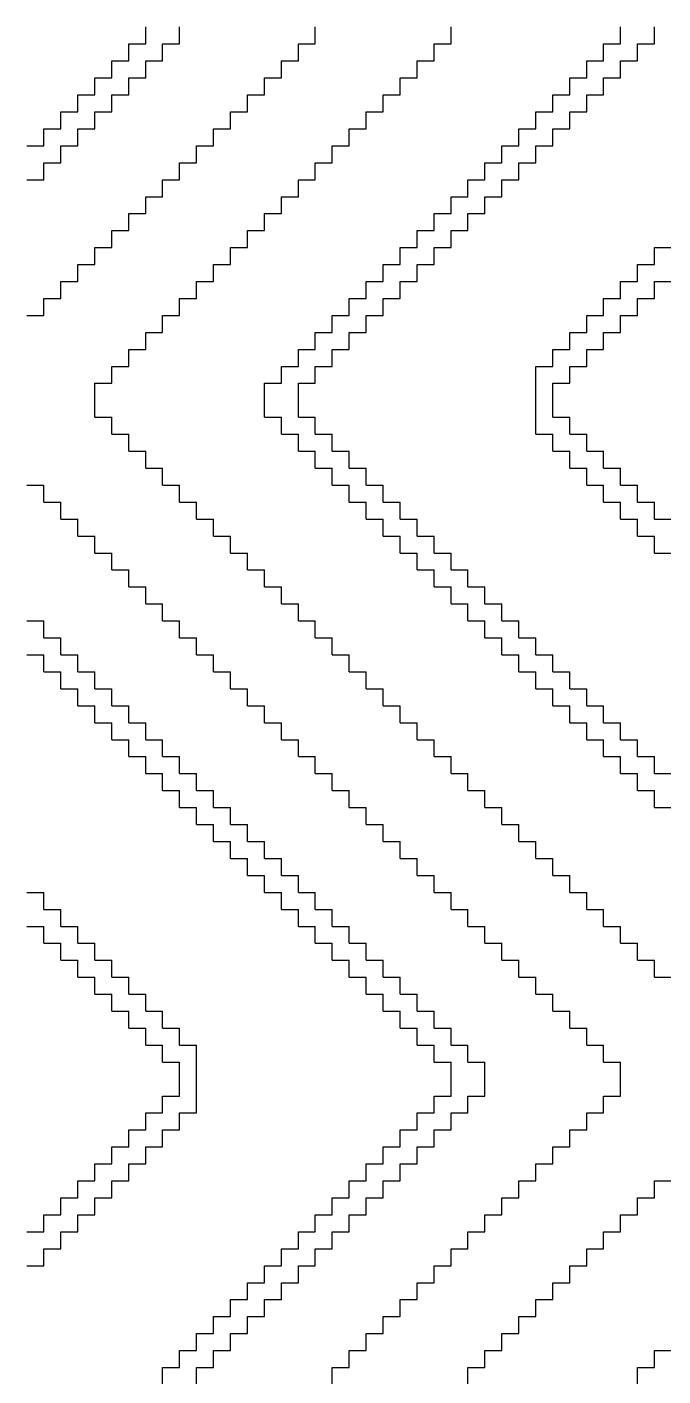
# Model space of a CAD drawing. Header units: metres. Extents: x 0 to 1800, y 0 to 1800.
# Drawn here: x 0 to 375, y 1005 to 1800 of the extents above; entities that cross this region are included whole.
import ezdxf

# ---------------------------------------------------------------- set-up
doc = ezdxf.new("R2010")
doc.units = ezdxf.units.M

msp = doc.modelspace()

# ---------------------------------------------------------------- linework, layer by layer
for p, q in [((70, 1790), (70, 1800)), ((90, 1790), (90, 1800)), ((170, 1790), (170, 1800)), ((250, 1790), (250, 1800)), ((350, 1790), (350, 1800)), ((370, 1790), (370, 1800)), ((60, 1780), (60, 1790)), ((60, 1790), (70, 1790)), ((80, 1780), (80, 1790)), ((80, 1790), (90, 1790)), ((160, 1780), (160, 1790)), ((160, 1790), (170, 1790)), ((240, 1780), (240, 1790)), ((240, 1790), (250, 1790)), ((340, 1780), (340, 1790)), ((340, 1790), (350, 1790)), ((360, 1780), (360, 1790)), ((360, 1790), (370, 1790)), ((50, 1770), (50, 1780)), ((50, 1780), (60, 1780)), ((70, 1770), (70, 1780)), ((70, 1780), (80, 1780)), ((150, 1770), (150, 1780)), ((150, 1780), (160, 1780)), ((230, 1770), (230, 1780)), ((230, 1780), (240, 1780)), ((330, 1770), (330, 1780)), ((330, 1780), (340, 1780)), ((350, 1770), (350, 1780)), ((350, 1780), (360, 1780)), ((40, 1760), (40, 1770)), ((40, 1770), (50, 1770)), ((60, 1760), (60, 1770)), ((60, 1770), (70, 1770)), ((140, 1760), (140, 1770)), ((140, 1770), (150, 1770)), ((220, 1760), (220, 1770)), ((220, 1770), (230, 1770)), ((320, 1760), (320, 1770)), ((320, 1770), (330, 1770)), ((340, 1760), (340, 1770)), ((340, 1770), (350, 1770)), ((30, 1750), (30, 1760)), ((30, 1760), (40, 1760)), ((50, 1750), (50, 1760)), ((50, 1760), (60, 1760)), ((130, 1750), (130, 1760)), ((130, 1760), (140, 1760)), ((210, 1750), (210, 1760)), ((210, 1760), (220, 1760)), ((310, 1750), (310, 1760)), ((310, 1760), (320, 1760)), ((330, 1750), (330, 1760)), ((330, 1760), (340, 1760)), ((20, 1740), (20, 1750)), ((20, 1750), (30, 1750)), ((40, 1740), (40, 1750)), ((40, 1750), (50, 1750)), ((120, 1740), (120, 1750)), ((120, 1750), (130, 1750)), ((200, 1740), (200, 1750)), ((200, 1750), (210, 1750)), ((300, 1740), (300, 1750)), ((300, 1750), (310, 1750)), ((320, 1740), (320, 1750)), ((320, 1750), (330, 1750)), ((10, 1730), (10, 1740)), ((10, 1740), (20, 1740)), ((30, 1730), (30, 1740)), ((30, 1740), (40, 1740)), ((110, 1730), (110, 1740)), ((110, 1740), (120, 1740)), ((190, 1730), (190, 1740)), ((190, 1740), (200, 1740)), ((290, 1730), (290, 1740)), ((290, 1740), (300, 1740)), ((310, 1730), (310, 1740)), ((310, 1740), (320, 1740)), ((0, 1730), (10, 1730)), ((20, 1720), (20, 1730)), ((20, 1730), (30, 1730)), ((100, 1720), (100, 1730)), ((100, 1730), (110, 1730)), ((180, 1720), (180, 1730)), ((180, 1730), (190, 1730)), ((280, 1720), (280, 1730)), ((280, 1730), (290, 1730)), ((300, 1720), (300, 1730)), ((300, 1730), (310, 1730)), ((10, 1710), (10, 1720)), ((10, 1720), (20, 1720)), ((90, 1710), (90, 1720)), ((90, 1720), (100, 1720)), ((170, 1710), (170, 1720)), ((170, 1720), (180, 1720)), ((270, 1710), (270, 1720)), ((270, 1720), (280, 1720)), ((290, 1710), (290, 1720)), ((290, 1720), (300, 1720)), ((0, 1710), (10, 1710)), ((80, 1700), (80, 1710)), ((80, 1710), (90, 1710)), ((160, 1700), (160, 1710)), ((160, 1710), (170, 1710)), ((260, 1700), (260, 1710)), ((260, 1710), (270, 1710)), ((280, 1700), (280, 1710)), ((280, 1710), (290, 1710)), ((70, 1690), (70, 1700)), ((70, 1700), (80, 1700)), ((150, 1690), (150, 1700)), ((150, 1700), (160, 1700)), ((250, 1690), (250, 1700)), ((250, 1700), (260, 1700)), ((270, 1690), (270, 1700)), ((270, 1700), (280, 1700)), ((60, 1680), (60, 1690)), ((60, 1690), (70, 1690)), ((140, 1680), (140, 1690)), ((140, 1690), (150, 1690)), ((240, 1680), (240, 1690)), ((240, 1690), (250, 1690)), ((260, 1680), (260, 1690)), ((260, 1690), (270, 1690)), ((50, 1670), (50, 1680)), ((50, 1680), (60, 1680)), ((130, 1670), (130, 1680)), ((130, 1680), (140, 1680)), ((230, 1670), (230, 1680)), ((230, 1680), (240, 1680)), ((250, 1670), (250, 1680)), ((250, 1680), (260, 1680)), ((40, 1660), (40, 1670)), ((40, 1670), (50, 1670)), ((120, 1660), (120, 1670)), ((120, 1670), (130, 1670)), ((220, 1660), (220, 1670)), ((220, 1670), (230, 1670)), ((240, 1660), (240, 1670)), ((240, 1670), (250, 1670)), ((370, 1660), (370, 1670)), ((370, 1670), (380, 1670)), ((30, 1650), (30, 1660)), ((30, 1660), (40, 1660)), ((110, 1650), (110, 1660)), ((110, 1660), (120, 1660)), ((210, 1650), (210, 1660)), ((210, 1660), (220, 1660)), ((230, 1650), (230, 1660)), ((230, 1660), (240, 1660)), ((360, 1650), (360, 1660)), ((360, 1660), (370, 1660)), ((20, 1640), (20, 1650)), ((20, 1650), (30, 1650)), ((100, 1640), (100, 1650)), ((100, 1650), (110, 1650)), ((200, 1640), (200, 1650)), ((200, 1650), (210, 1650)), ((220, 1640), (220, 1650)), ((220, 1650), (230, 1650)), ((350, 1640), (350, 1650)), ((350, 1650), (360, 1650)), ((370, 1640), (370, 1650)), ((370, 1650), (380, 1650)), ((10, 1630), (10, 1640)), ((10, 1640), (20, 1640)), ((90, 1630), (90, 1640)), ((90, 1640), (100, 1640)), ((190, 1630), (190, 1640)), ((190, 1640), (200, 1640)), ((210, 1630), (210, 1640)), ((210, 1640), (220, 1640)), ((340, 1630), (340, 1640)), ((340, 1640), (350, 1640)), ((360, 1630), (360, 1640)), ((360, 1640), (370, 1640)), ((0, 1630), (10, 1630)), ((80, 1620), (80, 1630)), ((80, 1630), (90, 1630)), ((180, 1620), (180, 1630)), ((180, 1630), (190, 1630)), ((200, 1620), (200, 1630)), ((200, 1630), (210, 1630)), ((330, 1620), (330, 1630)), ((330, 1630), (340, 1630)), ((350, 1620), (350, 1630)), ((350, 1630), (360, 1630)), ((70, 1610), (70, 1620)), ((70, 1620), (80, 1620)), ((170, 1610), (170, 1620)), ((170, 1620), (180, 1620)), ((190, 1610), (190, 1620)), ((190, 1620), (200, 1620)), ((320, 1610), (320, 1620)), ((320, 1620), (330, 1620)), ((340, 1610), (340, 1620)), ((340, 1620), (350, 1620)), ((60, 1600), (60, 1610)), ((60, 1610), (70, 1610)), ((160, 1600), (160, 1610)), ((160, 1610), (170, 1610)), ((180, 1600), (180, 1610)), ((180, 1610), (190, 1610)), ((310, 1600), (310, 1610)), ((310, 1610), (320, 1610)), ((330, 1600), (330, 1610)), ((330, 1610), (340, 1610)), ((50, 1590), (50, 1600)), ((50, 1600), (60, 1600)), ((150, 1590), (150, 1600)), ((150, 1600), (160, 1600)), ((170, 1590), (170, 1600)), ((170, 1600), (180, 1600)), ((300, 1590), (300, 1600)), ((300, 1600), (310, 1600)), ((320, 1590), (320, 1600)), ((320, 1600), (330, 1600)), ((40, 1580), (40, 1590)), ((40, 1590), (50, 1590)), ((140, 1580), (140, 1590)), ((140, 1590), (150, 1590)), ((160, 1580), (160, 1590)), ((160, 1590), (170, 1590)), ((300, 1580), (300, 1590)), ((310, 1580), (310, 1590)), ((310, 1590), (320, 1590)), ((40, 1570), (40, 1580)), ((140, 1570), (140, 1580)), ((160, 1570), (160, 1580)), ((300, 1570), (300, 1580)), ((310, 1570), (310, 1580)), ((40, 1570), (50, 1570)), ((50, 1560), (50, 1570)), ((140, 1570), (150, 1570)), ((150, 1560), (150, 1570)), ((160, 1570), (170, 1570)), ((170, 1560), (170, 1570)), ((300, 1560), (300, 1570)), ((310, 1570), (320, 1570)), ((320, 1560), (320, 1570)), ((50, 1560), (60, 1560)), ((60, 1550), (60, 1560)), ((150, 1560), (160, 1560)), ((160, 1550), (160, 1560)), ((170, 1560), (180, 1560)), ((180, 1550), (180, 1560)), ((300, 1560), (310, 1560)), ((310, 1550), (310, 1560)), ((320, 1560), (330, 1560)), ((330, 1550), (330, 1560)), ((60, 1550), (70, 1550)), ((70, 1540), (70, 1550)), ((160, 1550), (170, 1550)), ((170, 1540), (170, 1550)), ((180, 1550), (190, 1550)), ((190, 1540), (190, 1550)), ((310, 1550), (320, 1550)), ((320, 1540), (320, 1550)), ((330, 1550), (340, 1550)), ((340, 1540), (340, 1550)), ((70, 1540), (80, 1540)), ((80, 1530), (80, 1540)), ((170, 1540), (180, 1540)), ((180, 1530), (180, 1540)), ((190, 1540), (200, 1540)), ((200, 1530), (200, 1540)), ((320, 1540), (330, 1540)), ((330, 1530), (330, 1540)), ((340, 1540), (350, 1540)), ((350, 1530), (350, 1540)), ((0, 1530), (10, 1530)), ((10, 1520), (10, 1530)), ((80, 1530), (90, 1530)), ((90, 1520), (90, 1530)), ((180, 1530), (190, 1530)), ((190, 1520), (190, 1530)), ((200, 1530), (210, 1530)), ((210, 1520), (210, 1530)), ((330, 1530), (340, 1530)), ((340, 1520), (340, 1530)), ((350, 1530), (360, 1530)), ((360, 1520), (360, 1530)), ((10, 1520), (20, 1520)), ((20, 1510), (20, 1520)), ((90, 1520), (100, 1520)), ((100, 1510), (100, 1520)), ((190, 1520), (200, 1520)), ((200, 1510), (200, 1520)), ((210, 1520), (220, 1520)), ((220, 1510), (220, 1520)), ((340, 1520), (350, 1520)), ((350, 1510), (350, 1520)), ((360, 1520), (370, 1520)), ((370, 1510), (370, 1520)), ((20, 1510), (30, 1510)), ((30, 1500), (30, 1510)), ((100, 1510), (110, 1510)), ((110, 1500), (110, 1510)), ((200, 1510), (210, 1510)), ((210, 1500), (210, 1510)), ((220, 1510), (230, 1510)), ((230, 1500), (230, 1510)), ((350, 1510), (360, 1510)), ((360, 1500), (360, 1510)), ((370, 1510), (380, 1510)), ((30, 1500), (40, 1500)), ((40, 1490), (40, 1500)), ((110, 1500), (120, 1500)), ((120, 1490), (120, 1500)), ((210, 1500), (220, 1500)), ((220, 1490), (220, 1500)), ((230, 1500), (240, 1500)), ((240, 1490), (240, 1500)), ((360, 1500), (370, 1500)), ((370, 1490), (370, 1500)), ((40, 1490), (50, 1490)), ((50, 1480), (50, 1490)), ((120, 1490), (130, 1490)), ((130, 1480), (130, 1490)), ((220, 1490), (230, 1490)), ((230, 1480), (230, 1490)), ((240, 1490), (250, 1490)), ((250, 1480), (250, 1490)), ((370, 1490), (380, 1490)), ((50, 1480), (60, 1480)), ((60, 1470), (60, 1480)), ((130, 1480), (140, 1480)), ((140, 1470), (140, 1480)), ((230, 1480), (240, 1480)), ((240, 1470), (240, 1480)), ((250, 1480), (260, 1480)), ((260, 1470), (260, 1480)), ((60, 1470), (70, 1470)), ((70, 1460), (70, 1470)), ((140, 1470), (150, 1470)), ((150, 1460), (150, 1470)), ((240, 1470), (250, 1470)), ((250, 1460), (250, 1470)), ((260, 1470), (270, 1470)), ((270, 1460), (270, 1470)), ((70, 1460), (80, 1460)), ((80, 1450), (80, 1460)), ((150, 1460), (160, 1460)), ((160, 1450), (160, 1460)), ((250, 1460), (260, 1460)), ((260, 1450), (260, 1460)), ((270, 1460), (280, 1460)), ((280, 1450), (280, 1460)), ((0, 1450), (10, 1450)), ((10, 1440), (10, 1450)), ((80, 1450), (90, 1450)), ((90, 1440), (90, 1450)), ((160, 1450), (170, 1450)), ((170, 1440), (170, 1450)), ((260, 1450), (270, 1450)), ((270, 1440), (270, 1450)), ((280, 1450), (290, 1450)), ((290, 1440), (290, 1450)), ((10, 1440), (20, 1440)), ((20, 1430), (20, 1440)), ((90, 1440), (100, 1440)), ((100, 1430), (100, 1440)), ((170, 1440), (180, 1440)), ((180, 1430), (180, 1440)), ((270, 1440), (280, 1440)), ((280, 1430), (280, 1440)), ((290, 1440), (300, 1440)), ((300, 1430), (300, 1440)), ((0, 1430), (10, 1430)), ((10, 1420), (10, 1430)), ((20, 1430), (30, 1430)), ((30, 1420), (30, 1430)), ((100, 1430), (110, 1430)), ((110, 1420), (110, 1430)), ((180, 1430), (190, 1430)), ((190, 1420), (190, 1430)), ((280, 1430), (290, 1430)), ((290, 1420), (290, 1430)), ((300, 1430), (310, 1430)), ((310, 1420), (310, 1430)), ((10, 1420), (20, 1420)), ((20, 1410), (20, 1420)), ((30, 1420), (40, 1420)), ((40, 1410), (40, 1420)), ((110, 1420), (120, 1420)), ((120, 1410), (120, 1420)), ((190, 1420), (200, 1420)), ((200, 1410), (200, 1420)), ((290, 1420), (300, 1420)), ((300, 1410), (300, 1420)), ((310, 1420), (320, 1420)), ((320, 1410), (320, 1420)), ((20, 1410), (30, 1410)), ((30, 1400), (30, 1410)), ((40, 1410), (50, 1410)), ((50, 1400), (50, 1410)), ((120, 1410), (130, 1410)), ((130, 1400), (130, 1410)), ((200, 1410), (210, 1410)), ((210, 1400), (210, 1410)), ((300, 1410), (310, 1410)), ((310, 1400), (310, 1410)), ((320, 1410), (330, 1410)), ((330, 1400), (330, 1410)), ((30, 1400), (40, 1400)), ((40, 1390), (40, 1400)), ((50, 1400), (60, 1400)), ((60, 1390), (60, 1400)), ((130, 1400), (140, 1400)), ((140, 1390), (140, 1400)), ((210, 1400), (220, 1400)), ((220, 1390), (220, 1400)), ((310, 1400), (320, 1400)), ((320, 1390), (320, 1400)), ((330, 1400), (340, 1400)), ((340, 1390), (340, 1400)), ((40, 1390), (50, 1390)), ((50, 1380), (50, 1390)), ((60, 1390), (70, 1390)), ((70, 1380), (70, 1390)), ((140, 1390), (150, 1390)), ((150, 1380), (150, 1390)), ((220, 1390), (230, 1390)), ((230, 1380), (230, 1390)), ((320, 1390), (330, 1390)), ((330, 1380), (330, 1390)), ((340, 1390), (350, 1390)), ((350, 1380), (350, 1390)), ((50, 1380), (60, 1380)), ((60, 1370), (60, 1380)), ((70, 1380), (80, 1380)), ((80, 1370), (80, 1380)), ((150, 1380), (160, 1380)), ((160, 1370), (160, 1380)), ((230, 1380), (240, 1380)), ((240, 1370), (240, 1380)), ((330, 1380), (340, 1380)), ((340, 1370), (340, 1380)), ((350, 1380), (360, 1380)), ((360, 1370), (360, 1380)), ((60, 1370), (70, 1370)), ((70, 1360), (70, 1370)), ((80, 1370), (90, 1370)), ((90, 1360), (90, 1370)), ((160, 1370), (170, 1370)), ((170, 1360), (170, 1370)), ((240, 1370), (250, 1370)), ((250, 1360), (250, 1370)), ((340, 1370), (350, 1370)), ((350, 1360), (350, 1370)), ((360, 1370), (370, 1370)), ((370, 1360), (370, 1370)), ((70, 1360), (80, 1360)), ((80, 1350), (80, 1360)), ((90, 1360), (100, 1360)), ((100, 1350), (100, 1360)), ((170, 1360), (180, 1360)), ((180, 1350), (180, 1360)), ((250, 1360), (260, 1360)), ((260, 1350), (260, 1360)), ((350, 1360), (360, 1360)), ((360, 1350), (360, 1360)), ((370, 1360), (380, 1360)), ((80, 1350), (90, 1350)), ((90, 1340), (90, 1350)), ((100, 1350), (110, 1350)), ((110, 1340), (110, 1350)), ((180, 1350), (190, 1350)), ((190, 1340), (190, 1350)), ((260, 1350), (270, 1350)), ((270, 1340), (270, 1350)), ((360, 1350), (370, 1350)), ((370, 1340), (370, 1350)), ((90, 1340), (100, 1340)), ((100, 1330), (100, 1340)), ((110, 1340), (120, 1340)), ((120, 1330), (120, 1340)), ((190, 1340), (200, 1340)), ((200, 1330), (200, 1340)), ((270, 1340), (280, 1340)), ((280, 1330), (280, 1340)), ((370, 1340), (380, 1340)), ((100, 1330), (110, 1330)), ((110, 1320), (110, 1330)), ((120, 1330), (130, 1330)), ((130, 1320), (130, 1330)), ((200, 1330), (210, 1330)), ((210, 1320), (210, 1330)), ((280, 1330), (290, 1330)), ((290, 1320), (290, 1330)), ((110, 1320), (120, 1320)), ((120, 1310), (120, 1320)), ((130, 1320), (140, 1320)), ((140, 1310), (140, 1320)), ((210, 1320), (220, 1320)), ((220, 1310), (220, 1320)), ((290, 1320), (300, 1320)), ((300, 1310), (300, 1320)), ((120, 1310), (130, 1310)), ((130, 1300), (130, 1310)), ((140, 1310), (150, 1310)), ((150, 1300), (150, 1310)), ((220, 1310), (230, 1310)), ((230, 1300), (230, 1310)), ((300, 1310), (310, 1310)), ((310, 1300), (310, 1310)), ((130, 1300), (140, 1300)), ((140, 1290), (140, 1300)), ((150, 1300), (160, 1300)), ((160, 1290), (160, 1300)), ((230, 1300), (240, 1300)), ((240, 1290), (240, 1300)), ((310, 1300), (320, 1300)), ((320, 1290), (320, 1300)), ((0, 1290), (10, 1290)), ((10, 1280), (10, 1290)), ((140, 1290), (150, 1290)), ((150, 1280), (150, 1290)), ((160, 1290), (170, 1290)), ((170, 1280), (170, 1290)), ((240, 1290), (250, 1290)), ((250, 1280), (250, 1290)), ((320, 1290), (330, 1290)), ((330, 1280), (330, 1290)), ((10, 1280), (20, 1280)), ((20, 1270), (20, 1280)), ((150, 1280), (160, 1280)), ((160, 1270), (160, 1280)), ((170, 1280), (180, 1280)), ((180, 1270), (180, 1280)), ((250, 1280), (260, 1280)), ((260, 1270), (260, 1280)), ((330, 1280), (340, 1280)), ((340, 1270), (340, 1280)), ((0, 1270), (10, 1270)), ((10, 1260), (10, 1270)), ((20, 1270), (30, 1270)), ((30, 1260), (30, 1270)), ((160, 1270), (170, 1270)), ((170, 1260), (170, 1270)), ((180, 1270), (190, 1270)), ((190, 1260), (190, 1270)), ((260, 1270), (270, 1270)), ((270, 1260), (270, 1270)), ((340, 1270), (350, 1270)), ((350, 1260), (350, 1270)), ((10, 1260), (20, 1260)), ((20, 1250), (20, 1260)), ((30, 1260), (40, 1260)), ((40, 1250), (40, 1260)), ((170, 1260), (180, 1260)), ((180, 1250), (180, 1260)), ((190, 1260), (200, 1260)), ((200, 1250), (200, 1260)), ((270, 1260), (280, 1260)), ((280, 1250), (280, 1260)), ((350, 1260), (360, 1260)), ((360, 1250), (360, 1260)), ((20, 1250), (30, 1250)), ((30, 1240), (30, 1250)), ((40, 1250), (50, 1250)), ((50, 1240), (50, 1250)), ((180, 1250), (190, 1250)), ((190, 1240), (190, 1250)), ((200, 1250), (210, 1250)), ((210, 1240), (210, 1250)), ((280, 1250), (290, 1250)), ((290, 1240), (290, 1250)), ((360, 1250), (370, 1250)), ((370, 1240), (370, 1250)), ((30, 1240), (40, 1240)), ((40, 1230), (40, 1240)), ((50, 1240), (60, 1240)), ((60, 1230), (60, 1240)), ((190, 1240), (200, 1240)), ((200, 1230), (200, 1240)), ((210, 1240), (220, 1240)), ((220, 1230), (220, 1240)), ((290, 1240), (300, 1240)), ((300, 1230), (300, 1240)), ((370, 1240), (380, 1240)), ((40, 1230), (50, 1230)), ((50, 1220), (50, 1230)), ((60, 1230), (70, 1230)), ((70, 1220), (70, 1230)), ((200, 1230), (210, 1230)), ((210, 1220), (210, 1230)), ((220, 1230), (230, 1230)), ((230, 1220), (230, 1230)), ((300, 1230), (310, 1230)), ((310, 1220), (310, 1230)), ((50, 1220), (60, 1220)), ((60, 1210), (60, 1220)), ((70, 1220), (80, 1220)), ((80, 1210), (80, 1220)), ((210, 1220), (220, 1220)), ((220, 1210), (220, 1220)), ((230, 1220), (240, 1220)), ((240, 1210), (240, 1220)), ((310, 1220), (320, 1220)), ((320, 1210), (320, 1220)), ((60, 1210), (70, 1210)), ((70, 1200), (70, 1210)), ((80, 1210), (90, 1210)), ((90, 1200), (90, 1210)), ((220, 1210), (230, 1210)), ((230, 1200), (230, 1210)), ((240, 1210), (250, 1210)), ((250, 1200), (250, 1210)), ((320, 1210), (330, 1210)), ((330, 1200), (330, 1210)), ((70, 1200), (80, 1200)), ((80, 1190), (80, 1200)), ((90, 1200), (100, 1200)), ((100, 1190), (100, 1200)), ((230, 1200), (240, 1200)), ((240, 1190), (240, 1200)), ((250, 1200), (260, 1200)), ((260, 1190), (260, 1200)), ((330, 1200), (340, 1200)), ((340, 1190), (340, 1200)), ((80, 1190), (90, 1190)), ((90, 1180), (90, 1190)), ((100, 1180), (100, 1190)), ((240, 1190), (250, 1190)), ((250, 1180), (250, 1190)), ((260, 1190), (270, 1190)), ((270, 1180), (270, 1190)), ((340, 1190), (350, 1190)), ((350, 1180), (350, 1190)), ((90, 1170), (90, 1180)), ((100, 1170), (100, 1180)), ((250, 1170), (250, 1180)), ((270, 1170), (270, 1180)), ((350, 1170), (350, 1180)), ((80, 1160), (80, 1170)), ((80, 1170), (90, 1170)), ((100, 1160), (100, 1170)), ((240, 1160), (240, 1170)), ((240, 1170), (250, 1170)), ((260, 1160), (260, 1170)), ((260, 1170), (270, 1170)), ((340, 1160), (340, 1170)), ((340, 1170), (350, 1170)), ((70, 1150), (70, 1160)), ((70, 1160), (80, 1160)), ((90, 1150), (90, 1160)), ((90, 1160), (100, 1160)), ((230, 1150), (230, 1160)), ((230, 1160), (240, 1160)), ((250, 1150), (250, 1160)), ((250, 1160), (260, 1160)), ((330, 1150), (330, 1160)), ((330, 1160), (340, 1160)), ((60, 1140), (60, 1150)), ((60, 1150), (70, 1150)), ((80, 1140), (80, 1150)), ((80, 1150), (90, 1150)), ((220, 1140), (220, 1150)), ((220, 1150), (230, 1150)), ((240, 1140), (240, 1150)), ((240, 1150), (250, 1150)), ((320, 1140), (320, 1150)), ((320, 1150), (330, 1150)), ((50, 1130), (50, 1140)), ((50, 1140), (60, 1140)), ((70, 1130), (70, 1140)), ((70, 1140), (80, 1140)), ((210, 1130), (210, 1140)), ((210, 1140), (220, 1140)), ((230, 1130), (230, 1140)), ((230, 1140), (240, 1140)), ((310, 1130), (310, 1140)), ((310, 1140), (320, 1140)), ((40, 1120), (40, 1130)), ((40, 1130), (50, 1130)), ((60, 1120), (60, 1130)), ((60, 1130), (70, 1130)), ((200, 1120), (200, 1130)), ((200, 1130), (210, 1130)), ((220, 1120), (220, 1130)), ((220, 1130), (230, 1130)), ((300, 1120), (300, 1130)), ((300, 1130), (310, 1130)), ((30, 1110), (30, 1120)), ((30, 1120), (40, 1120)), ((50, 1110), (50, 1120)), ((50, 1120), (60, 1120)), ((190, 1110), (190, 1120)), ((190, 1120), (200, 1120)), ((210, 1110), (210, 1120)), ((210, 1120), (220, 1120)), ((290, 1110), (290, 1120)), ((290, 1120), (300, 1120)), ((370, 1110), (370, 1120)), ((370, 1120), (380, 1120)), ((20, 1100), (20, 1110)), ((20, 1110), (30, 1110)), ((40, 1100), (40, 1110)), ((40, 1110), (50, 1110)), ((180, 1100), (180, 1110)), ((180, 1110), (190, 1110)), ((200, 1100), (200, 1110)), ((200, 1110), (210, 1110)), ((280, 1100), (280, 1110)), ((280, 1110), (290, 1110)), ((360, 1100), (360, 1110)), ((360, 1110), (370, 1110)), ((10, 1090), (10, 1100)), ((10, 1100), (20, 1100)), ((30, 1090), (30, 1100)), ((30, 1100), (40, 1100)), ((170, 1090), (170, 1100)), ((170, 1100), (180, 1100)), ((190, 1090), (190, 1100)), ((190, 1100), (200, 1100)), ((270, 1090), (270, 1100)), ((270, 1100), (280, 1100)), ((350, 1090), (350, 1100)), ((350, 1100), (360, 1100)), ((0, 1090), (10, 1090)), ((20, 1080), (20, 1090)), ((20, 1090), (30, 1090)), ((160, 1080), (160, 1090)), ((160, 1090), (170, 1090)), ((180, 1080), (180, 1090)), ((180, 1090), (190, 1090)), ((260, 1080), (260, 1090)), ((260, 1090), (270, 1090)), ((340, 1080), (340, 1090)), ((340, 1090), (350, 1090)), ((10, 1070), (10, 1080)), ((10, 1080), (20, 1080)), ((150, 1070), (150, 1080)), ((150, 1080), (160, 1080)), ((170, 1070), (170, 1080)), ((170, 1080), (180, 1080)), ((250, 1070), (250, 1080)), ((250, 1080), (260, 1080)), ((330, 1070), (330, 1080)), ((330, 1080), (340, 1080)), ((0, 1070), (10, 1070)), ((140, 1060), (140, 1070)), ((140, 1070), (150, 1070)), ((160, 1060), (160, 1070)), ((160, 1070), (170, 1070)), ((240, 1060), (240, 1070)), ((240, 1070), (250, 1070)), ((320, 1060), (320, 1070)), ((320, 1070), (330, 1070)), ((130, 1050), (130, 1060)), ((130, 1060), (140, 1060)), ((150, 1050), (150, 1060)), ((150, 1060), (160, 1060)), ((230, 1050), (230, 1060)), ((230, 1060), (240, 1060)), ((310, 1050), (310, 1060)), ((310, 1060), (320, 1060)), ((120, 1040), (120, 1050)), ((120, 1050), (130, 1050)), ((140, 1040), (140, 1050)), ((140, 1050), (150, 1050)), ((220, 1040), (220, 1050)), ((220, 1050), (230, 1050)), ((300, 1040), (300, 1050)), ((300, 1050), (310, 1050)), ((110, 1030), (110, 1040)), ((110, 1040), (120, 1040)), ((130, 1030), (130, 1040)), ((130, 1040), (140, 1040)), ((210, 1030), (210, 1040)), ((210, 1040), (220, 1040)), ((290, 1030), (290, 1040)), ((290, 1040), (300, 1040)), ((100, 1020), (100, 1030)), ((100, 1030), (110, 1030)), ((120, 1020), (120, 1030)), ((120, 1030), (130, 1030)), ((200, 1020), (200, 1030)), ((200, 1030), (210, 1030)), ((280, 1020), (280, 1030)), ((280, 1030), (290, 1030)), ((90, 1010), (90, 1020)), ((90, 1020), (100, 1020)), ((110, 1010), (110, 1020)), ((110, 1020), (120, 1020)), ((190, 1010), (190, 1020)), ((190, 1020), (200, 1020)), ((270, 1010), (270, 1020)), ((270, 1020), (280, 1020)), ((370, 1010), (370, 1020)), ((370, 1020), (380, 1020)), ((80, 1000), (80, 1010)), ((80, 1010), (90, 1010)), ((100, 1000), (100, 1010)), ((100, 1010), (110, 1010)), ((180, 1000), (180, 1010)), ((180, 1010), (190, 1010)), ((260, 1000), (260, 1010)), ((260, 1010), (270, 1010)), ((360, 1000), (360, 1010)), ((360, 1010), (370, 1010))]:
    msp.add_line(p, q)

doc.saveas('drawing.dxf')
